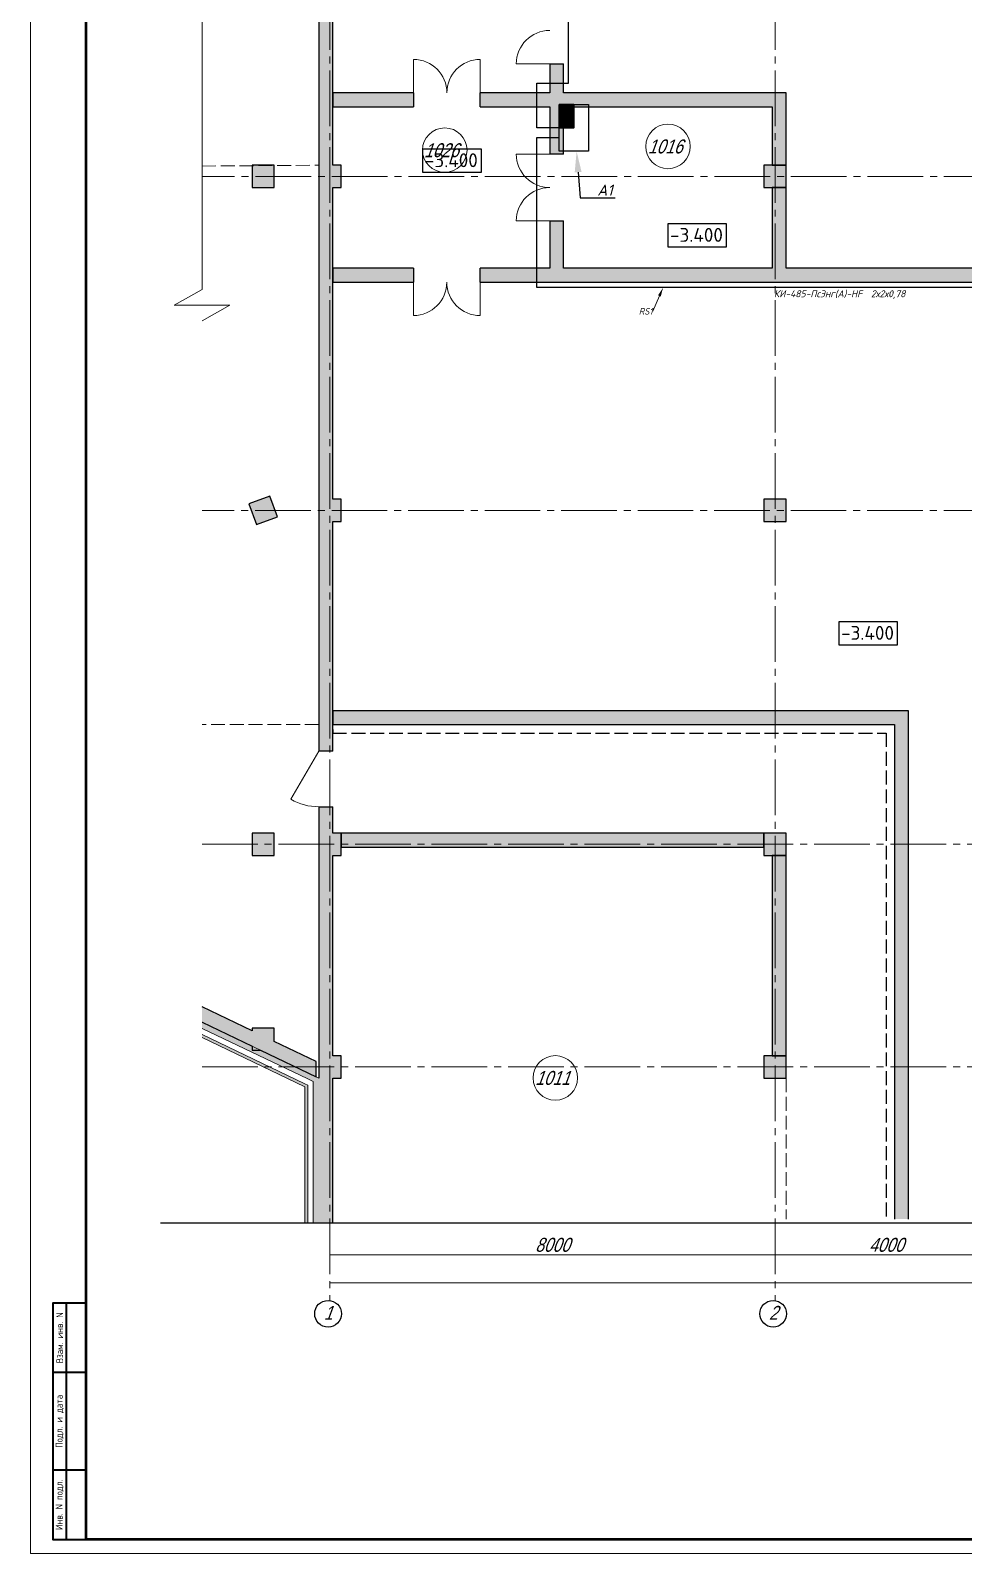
# Model space of a CAD drawing. Header units: millimetres. Extents: x 1949 to 134543, y 1145 to 48705.
# Drawn here: x 1949 to 15366, y 1145 to 23035 of the extents above; entities that cross this region are included whole.
import ezdxf
from ezdxf import colors
from ezdxf.entities.mleader import LeaderData, LeaderLine
from ezdxf.math import Vec2, Vec3

# ---------------------------------------------------------------- set-up
doc = ezdxf.new("R2010")
doc.units = ezdxf.units.MM
for name, pattern in [('CONTINUA', [0]), ('LTYPE_2', [270, 200, -70]), ('LTYPE_5', [1100, 800, -100, 100, -100]), ('штриховая', [0.75, 0.5, -0.25])]:
    doc.linetypes.add(name, pattern=pattern)
for name, color, linetype, lineweight in [('.', 7, 'Continuous', 50), ('4.4.4._Сэндвич', 252, 'Continuous', 53), ('Оси', 30, 'LTYPE_5', 9)]:
    doc.layers.add(name, color=color, linetype=linetype, lineweight=lineweight)
for name, color, linetype, lineweight, true_color in [('STANDARD', 18, 'Continuous', 25, 0x000000), ('Общий01', 18, 'Continuous', 13, 0x000000), ('Стена', 18, 'Continuous', 50, 0x000000), ('Текст_1_10', 18, 'Continuous', 25, 0x000000)]:
    doc.layers.add(name, color=color, linetype=linetype, lineweight=lineweight, true_color=true_color)
doc.layers.add('АГПТ', color=7, linetype='Continuous')
doc.styles.add('ARIAL', font='arial.ttf')
doc.styles.add('ARIALUNICODEMS', font='ARIALUNI.ttf')
doc.styles.add('GOST-2.304_Type-B_italic', font='GOST_Common Italic.ttf')
doc.styles.add('ISOCPEUR', font='isocpeur.ttf')
doc.styles.get("Standard").update_dxf_attribs({"font": 'arial.ttf'})
doc.styles.add('АР', font='isocpeui.ttf')
doc.styles.add('СПДС', font='isocpeur.ttf', dxfattribs={"width": 0.9})

# ---------------------------------------------------------------- blocks, each defined once
blk = doc.blocks.new('*U220')
at = {"lineweight": 0}
blk.add_lwpolyline([(-1184, -5), (5, -5), (5, 836), (-1184, 836)], close=True, dxfattribs=at)
at = {"color": 0, "linetype": 'Continuous', "lineweight": 50}
blk.add_lwpolyline([(-1164, 831), (0, 831), (0, 0), (-1164, 0)], close=True, dxfattribs=at)
at = {"lineweight": 35}
for points in [[(-1164, 85), (-1176, 85), (-1176, 0), (-1164, 0)], [(-1171, 0), (-1171, 85)], [(-1164, 60), (-1176, 60)], [(-1164, 25), (-1176, 25)]]:
    blk.add_lwpolyline(points, dxfattribs=at)
at = {"lineweight": -2, "char_height": 2.5, "attachment_point": 5, "rotation": 90, "style": 'СПДС'}
for s, insert, width in [('Взам. инв. N', (-1173.5, 72.5), 24.9913), ('Подл. и дата', (-1173.5, 42.5), 34.9913), ('Инв. N подл.', (-1173.5, 12.5), 24.9913)]:
    blk.add_mtext(s, dxfattribs=dict(at, insert=insert, width=width))

msp = doc.modelspace()

# ---------------------------------------------------------------- hatches: boundary and pattern name
at = {"layer": '.', "lineweight": 30}
h = msp.add_hatch(dxfattribs=at)
h.set_pattern_fill('ANGLE', color=1)
h.set_pattern_definition([(0, (673640.0106, -496803.7656), (0, 6.985), [5.08, -1.905]), (90, (673640.0106, -496803.7656), (-6.985, 4e-16), [5.08, -1.905])])
h.paths.add_polyline_path([(9550, 21635), (9761, 21635), (9761, 21972), (9550, 21972)])
at = {"layer": '.'}
h = msp.add_hatch(color=252, dxfattribs=at)
h.dxf.hatch_style = 1
h.paths.add_polyline_path([(14575, 13258), (14255, 13258), (12655, 13258), (12655, 13058), (14375, 13058), (14375, 11338), (14575, 11338)])
h.paths.add_polyline_path([(14575, 11338), (14375, 11338), (14375, 8138), (14575, 8138)])
h.paths.add_polyline_path([(14575, 8138), (14375, 8138), (14375, 5952), (14575, 5952)])
h = msp.add_hatch(color=252, dxfattribs=at)
h.dxf.hatch_style = 1
h.paths.add_polyline_path([(5895, 5898), (5935, 5898), (5935, 7877), (5895, 7897), (4416, 8604), (4416, 8560), (5895, 7852)])
h = msp.add_hatch(color=252, dxfattribs=at)
h.dxf.hatch_style = 1
h.paths.add_polyline_path([(6015, 5898), (6255, 5898), (6255, 8138), (6095, 8138), (6095, 7978), (6055, 7997), (6055, 7997), (5760, 8138), (5575, 8138), (5935, 7966), (6015, 7928)])
h.paths.add_polyline_path([(6295, 7978), (6415, 7978), (6415, 8138), (6255, 8138), (6255, 5898), (6295, 5898)])
at = {"layer": 'Стена', "linetype": 'Continuous', "lineweight": 5}
for points in [[(6095, 21098), (6295, 21098), (6295, 23978), (6095, 23978)], [(12815, 22138), (9615, 22138), (9615, 21938), (12815, 21938)], [(12615, 21938), (12615, 21098), (12815, 21098), (12815, 21938)], [(5135, 20778), (5455, 20778), (5455, 21098), (5135, 21098)], [(6095, 20778), (6415, 20778), (6415, 21098), (6095, 21098)], [(12495, 20778), (12815, 20778), (12815, 21098), (12495, 21098)], [(6295, 16298), (6295, 20778), (6095, 20778), (6095, 16298)], [(12815, 19618), (12815, 20778), (12615, 20778), (12615, 19618)], [(5390, 16343), (5090, 16234), (5199, 15933), (5500, 16043)], [(6095, 15978), (6415, 15978), (6415, 16298), (6095, 16298)], [(12495, 15978), (12815, 15978), (12815, 16298), (12495, 16298)], [(14375, 13258), (6295, 13258), (6295, 13058), (14375, 13058)], [(5135, 11178), (5455, 11178), (5455, 11498), (5135, 11498)], [(6095, 11178), (6415, 11178), (6415, 11498), (6095, 11498)], [(12495, 11498), (6415, 11498), (6415, 11298), (12495, 11298)], [(12495, 11178), (12815, 11178), (12815, 11498), (12495, 11498)], [(6295, 11178), (6095, 11178), (6095, 8298), (6295, 8298)], [(12615, 11178), (12615, 8298), (12815, 8298), (12815, 11178)], [(6015, 8017), (4416, 8782), (4416, 8693), (6015, 7928)], [(5895, 7897), (4416, 8604), (4416, 8560), (5895, 7852)], [(5135, 8378), (5455, 8378), (5455, 8698), (5135, 8698)], [(6095, 7978), (6415, 7978), (6415, 8298), (6095, 8298)], [(12495, 7978), (12815, 7978), (12815, 8298), (12495, 8298)]]:
    msp.add_hatch(color=252, dxfattribs=at).paths.add_polyline_path(points)
h = msp.add_hatch(color=252, dxfattribs=at)
h.paths.add_polyline_path([(9615, 21258), (9615, 22555), (9415, 22555), (9415, 21258)])
h.paths.add_polyline_path([(9415, 23515), (9615, 23515), (9615, 23978), (9415, 23978)])
h.paths.add_polyline_path([(9615, 19618), (9615, 20298), (9415, 20298), (9415, 19618)])
h = msp.add_hatch(color=252, dxfattribs=at)
h.paths.add_polyline_path([(6295, 21938), (7456, 21938), (7456, 22138), (6295, 22138)])
h.paths.add_polyline_path([(8416, 22138), (8416, 21938), (9415, 21938), (9415, 22138)])
h = msp.add_hatch(color=252, dxfattribs=at)
h.paths.add_polyline_path([(8415, 19418), (18415, 19418), (18415, 19618), (8415, 19618)])
h.paths.add_polyline_path([(7455, 19418), (7455, 19618), (6295, 19618), (6295, 19418)])
h = msp.add_hatch(color=252, dxfattribs=at)
h.paths.add_polyline_path([(6295, 12678), (6295, 15978), (6095, 15978), (6095, 12678)])
h.paths.add_polyline_path([(6295, 11878), (6095, 11878), (6095, 11498), (6295, 11498)])
h = msp.add_hatch(color=252, dxfattribs=at)
h.paths.add_polyline_path([(5455, 8378), (5258, 8378), (6055, 7997), (6055, 8219), (5455, 8506)])
h.paths.add_polyline_path([(4416, 8782), (5135, 8438), (5135, 8659), (4416, 9003)])

# ---------------------------------------------------------------- linework, layer by layer
at = {"layer": 'STANDARD', "color": 252, "linetype": 'Continuous', "lineweight": 5}
for p, q in [((4416, 32359), (4416, 19311)), ((4416, 19311), (4016, 19087)), ((4016, 19087), (4816, 19087)), ((4416, 18863), (4816, 19087))]:
    msp.add_line(p, q, dxfattribs=at)
at = {"layer": 'STANDARD', "color": 252, "linetype": 'LTYPE_2', "lineweight": 5}
for p, q in [((4416, 21087), (6095, 21098)), ((6095, 13058), (4416, 13058)), ((12815, 7978), (12815, 5952))]:
    msp.add_line(p, q, dxfattribs=at)
at = {"layer": 'АГПТ', "color": 6, "elevation": 949}
msp.add_lwpolyline([(9550, 21635), (9231, 21635), (9231, 22277), (9685, 22277), (9685, 24201), (9670, 24230)], dxfattribs=at)
at = {"layer": 'АГПТ', "color": 1, "elevation": 949}
msp.add_lwpolyline([(9973, 21972), (9973, 21298), (9550, 21298), (9550, 21972)], close=True, dxfattribs=at)
at = {"layer": 'АГПТ', "color": 1, "lineweight": 30, "elevation": 949}
msp.add_lwpolyline([(9550, 21972), (9761, 21972), (9761, 21635), (9550, 21635)], close=True, dxfattribs=at)
at = {"layer": 'АГПТ', "color": 6}
msp.add_lwpolyline([(39603, 10058), (39603, 9776), (34659, 9776), (34659, 19335), (27779, 19335), (27779, 17448), (18219, 17448), (18219, 19339), (9231, 19339), (9231, 21495), (9550, 21495)], dxfattribs=at)
at = {"layer": 'АГПТ', "color": 252}
msp.add_lwpolyline([(3817, 5898), (21792, 5898), (22095, 6565), (22095, 5267), (22354, 5898), (43839, 5898)], dxfattribs=at)
at = {"layer": 'Общий01', "color": 252, "linetype": 'LTYPE_5', "lineweight": 5}
for p, q in [((6255, 32359), (6255, 4781)), ((12655, 32359), (12655, 4781)), ((42284, 20938), (4416, 20938)), ((42280, 16138), (4416, 16138)), ((4416, 11338), (42270, 11338)), ((4416, 8138), (42284, 8138))]:
    msp.add_line(p, q, dxfattribs=at)
at = {"layer": 'Общий01', "color": 252, "linetype": 'Continuous', "lineweight": 5}
for p, q in [((6255, 5438), (39855, 5438)), ((6255, 5038), (39855, 5038))]:
    msp.add_line(p, q, dxfattribs=at)
at = {"layer": 'Общий01', "color": 252, "linetype": 'Continuous', "lineweight": 25}
for centre in [(6228, 4591), (12628, 4591)]:
    msp.add_circle(centre, 192, dxfattribs=at)
at = {"layer": 'Оси', "color": 252, "linetype": 'Continuous', "lineweight": 25}
for p, q in [((8434, 21330), (7587, 21330)), ((7587, 21330), (7587, 20997)), ((8434, 20997), (8434, 21330)), ((7587, 20997), (8434, 20997)), ((11958, 20257), (11112, 20257)), ((11112, 20257), (11112, 19924)), ((11958, 19924), (11958, 20257)), ((11112, 19924), (11958, 19924)), ((14418, 14537), (13572, 14537)), ((13572, 14537), (13572, 14204)), ((14418, 14204), (14418, 14537)), ((13572, 14204), (14418, 14204))]:
    msp.add_line(p, q, dxfattribs=at)
at = {"layer": 'Стена', "color": 252, "linetype": 'Continuous', "lineweight": 25}
for p, q in [((6095, 23978), (6095, 21098)), ((6295, 21098), (6295, 23978)), ((9415, 22555), (9615, 22555)), ((9415, 22555), (9415, 22138)), ((9615, 22138), (9615, 22555)), ((7456, 22138), (6295, 22138)), ((6295, 22138), (6295, 21938)), ((7456, 22138), (7456, 21938)), ((8416, 21938), (8416, 22138)), ((9415, 22138), (8416, 22138)), ((12815, 22138), (9615, 22138)), ((12815, 21938), (12815, 22138)), ((6295, 21938), (7456, 21938)), ((8416, 21938), (9415, 21938)), ((9415, 21938), (9415, 21258)), ((9615, 21938), (12615, 21938)), ((9615, 21258), (9615, 21938)), ((12615, 21938), (12615, 21098)), ((12815, 21098), (12815, 21938)), ((9615, 21258), (9415, 21258)), ((5455, 21098), (5135, 21098)), ((5135, 21098), (5135, 20778)), ((5455, 20778), (5455, 21098)), ((6095, 21098), (6095, 20778)), ((6415, 21098), (6295, 21098)), ((6415, 20778), (6415, 21098)), ((12815, 21098), (12495, 21098)), ((12495, 21098), (12495, 20778)), ((12615, 21098), (12815, 21098)), ((12815, 20778), (12815, 21098)), ((5135, 20778), (5455, 20778)), ((6095, 20778), (6095, 16298)), ((6295, 20778), (6415, 20778)), ((6295, 16298), (6295, 20778)), ((12495, 20778), (12815, 20778)), ((12815, 20778), (12615, 20778)), ((12615, 20778), (12615, 19618)), ((12815, 19618), (12815, 20778)), ((9415, 20298), (9615, 20298)), ((9415, 20298), (9415, 19618)), ((9615, 19618), (9615, 20298)), ((7455, 19618), (6295, 19618)), ((6295, 19618), (6295, 19418)), ((7455, 19618), (7455, 19418)), ((8415, 19418), (8415, 19618)), ((9415, 19618), (8415, 19618)), ((12615, 19618), (9615, 19618)), ((18415, 19618), (12815, 19618)), ((6295, 19418), (7455, 19418)), ((8415, 19418), (18415, 19418)), ((5390, 16343), (5090, 16234)), ((5090, 16234), (5199, 15933)), ((5500, 16043), (5390, 16343)), ((6095, 16298), (6095, 15978)), ((6415, 16298), (6295, 16298)), ((6415, 15978), (6415, 16298)), ((12815, 16298), (12495, 16298)), ((12495, 16298), (12495, 15978)), ((12815, 15978), (12815, 16298)), ((5199, 15933), (5500, 16043)), ((6095, 15978), (6095, 12678)), ((6295, 13258), (6295, 15978)), ((6295, 15978), (6415, 15978)), ((12495, 15978), (12815, 15978)), ((9615, 13258), (6295, 13258)), ((6295, 13258), (6295, 13058)), ((6295, 12938), (6295, 13258)), ((9711, 13258), (9615, 13258)), ((14575, 13258), (9711, 13258)), ((14575, 5952), (14575, 13258)), ((6295, 13058), (14375, 13058)), ((6295, 12678), (6295, 12938)), ((14375, 13058), (14375, 5952)), ((6295, 12678), (6095, 12678)), ((6095, 11878), (6295, 11878)), ((6095, 11878), (6095, 11498)), ((6295, 11498), (6295, 11878)), ((5455, 11498), (5135, 11498)), ((5135, 11498), (5135, 11178)), ((5455, 11178), (5455, 11498)), ((6095, 11498), (6095, 11178)), ((6415, 11498), (6295, 11498)), ((12495, 11498), (6415, 11498)), ((6415, 11498), (6415, 11298)), ((6415, 11178), (6415, 11498)), ((12495, 11298), (12495, 11498)), ((12815, 11498), (12495, 11498)), ((12495, 11498), (12495, 11178)), ((12815, 11178), (12815, 11498)), ((5135, 11178), (5455, 11178)), ((6095, 11178), (6095, 8298)), ((6295, 8298), (6295, 11178)), ((6295, 11178), (6415, 11178)), ((6415, 11298), (12495, 11298)), ((12495, 11178), (12815, 11178)), ((12615, 11178), (12615, 8298)), ((12815, 11178), (12615, 11178)), ((12815, 8298), (12815, 11178)), ((5135, 8659), (4416, 9003)), ((4416, 8782), (5135, 8438)), ((5455, 8698), (5135, 8698)), ((5135, 8698), (5135, 8659)), ((5455, 8506), (5455, 8698)), ((5135, 8438), (5135, 8378)), ((5135, 8378), (5258, 8378)), ((5258, 8378), (6055, 7997)), ((6055, 8219), (5455, 8506)), ((6055, 7997), (6055, 8219)), ((6095, 8298), (6095, 7978)), ((6415, 8298), (6295, 8298)), ((6415, 7978), (6415, 8298)), ((12815, 8298), (12495, 8298)), ((12495, 8298), (12495, 7978)), ((12615, 8298), (12815, 8298)), ((12815, 7978), (12815, 8298)), ((6295, 5898), (6295, 7978)), ((6295, 7978), (6415, 7978)), ((12495, 7978), (12815, 7978))]:
    msp.add_line(p, q, dxfattribs=at)
at = {"layer": 'Стена', "color": 252, "linetype": 'Continuous', "lineweight": 5}
for p, q in [((7456, 22138), (7456, 22618)), ((8416, 22138), (8416, 22618)), ((9415, 22555), (8935, 22555)), ((9415, 21258), (8935, 21258)), ((9415, 20298), (8935, 20298)), ((7455, 19418), (7455, 18938)), ((8415, 19418), (8415, 18938)), ((6095, 12678), (5695, 11986))]:
    msp.add_line(p, q, dxfattribs=at)
at = {"layer": 'Стена', "color": 252, "linetype": 'LTYPE_2', "lineweight": 25}
for p, q in [((14255, 13258), (6295, 13258)), ((6295, 13258), (6295, 12938)), ((14575, 13258), (14255, 13258)), ((14575, 5952), (14575, 13258)), ((6295, 12938), (14255, 12938)), ((14255, 12938), (14255, 5952))]:
    msp.add_line(p, q, dxfattribs=at)
at = {"layer": 'Стена', "color": 252, "linetype": 'Continuous', "lineweight": 13}
for p, q in [((6015, 8017), (4416, 8782)), ((5935, 7966), (4416, 8693)), ((5895, 7897), (4416, 8604)), ((4416, 8604), (5895, 7897)), ((4416, 8560), (5895, 7852)), ((5935, 7877), (5895, 7897)), ((5895, 7897), (5935, 7877)), ((6015, 7928), (5935, 7966)), ((6095, 7978), (6015, 8017)), ((6015, 5898), (6015, 7928)), ((5895, 7852), (5895, 5898)), ((5935, 5898), (5935, 7877)), ((5935, 7877), (5935, 5898))]:
    msp.add_line(p, q, dxfattribs=at)
at = {"layer": 'Стена', "color": 252, "linetype": 'Continuous', "lineweight": 5}
for centre, radius, start, end in [((9415, 22555), 480, 90, 180), ((7456, 22138), 480, 0, 90), ((8416, 22138), 480, 90, 180), ((9415, 21258), 480, 180, 270), ((9415, 20298), 480, 90, 180), ((7455, 19418), 480, 270, 0), ((8415, 19418), 480, 180, 270), ((6095, 12678), 800, 240, 270)]:
    msp.add_arc(centre, radius, start, end, dxfattribs=at)
at = {"layer": 'Текст_1_10', "color": 252, "linetype": 'Continuous', "lineweight": 5}
for centre in [(11115, 21368), (7906, 21315), (9496, 7981)]:
    msp.add_circle(centre, 320, dxfattribs=at)

# ---------------------------------------------------------------- block references
at = {"xscale": 40, "yscale": 40, "zscale": 40}
msp.add_blockref('*U220', (49309, 1345), dxfattribs=at)

# ---------------------------------------------------------------- texts
at = {"layer": 'АГПТ', "color": 1, "linetype": 'штриховая', "lineweight": 30, "insert": (12639, 19301), "char_height": 100, "width": 2660.54, "attachment_point": 1, "style": 'GOST-2.304_Type-B_italic'}
msp.add_mtext('{\\fISOCPEUR|b0|i1|c204|p34;\\C0;КИ-485-ПсЭнг(А)-HF  2х2х0,78}', dxfattribs=at)
at = {"layer": 'Общий01', "color": 252, "linetype": 'Continuous', "lineweight": 5, "style": 'ARIAL', "oblique": 20, "width": 0.8}
for s, p in [('8000', (9205, 5482)), ('4000', (14005, 5482))]:
    msp.add_text(s, height=200, dxfattribs=at).set_placement(p)
at = {"layer": 'Общий01', "color": 252, "linetype": 'Continuous', "lineweight": 25, "style": 'ARIALUNICODEMS', "oblique": 20, "width": 0.8}
for s, p in [('1', (6166, 4504)), ('2', (12566, 4504))]:
    msp.add_text(s, height=200, dxfattribs=at).set_placement(p)
at = {"layer": 'Оси', "color": 252, "linetype": 'Continuous', "lineweight": 25, "style": 'ISOCPEUR'}
for p in [(7621, 21070), (11145, 19997), (13605, 14277)]:
    msp.add_text('-3.400', height=200, rotation=360, dxfattribs=at).set_placement(p)
at = {"layer": 'Текст_1_10', "color": 252, "linetype": 'Continuous', "lineweight": 5, "style": 'ARIALUNICODEMS', "oblique": 20, "width": 0.8}
for s, p in [('1016', (10826, 21268)), ('1026', (7607, 21214)), ('1011', (9206, 7881))]:
    msp.add_text(s, height=200, dxfattribs=at).set_placement(p)

# ---------------------------------------------------------------- leaders
at = {"layer": '4.4.4._Сэндвич', "color": 0, "lineweight": 15}
ml = msp.add_multileader_mtext('Standard', dxfattribs=at)
ml.set_content('А1', style='АР')
ml.set_leader_properties()
ml.build(insert=Vec2(0, 0))
ml.multileader.update_dxf_attribs({"text_left_attachment_type": 6, "arrow_head_size": 300, "scale": 75})
ctx = ml.context
ctx.base_point, ctx.scale, ctx.char_height, ctx.arrow_head_size, ctx.landing_gap_size, ctx.plane_origin = Vec3(9949, 20629, 949), 75, 160, 300, 150, Vec3(9761, 21635, 949)
ctx.left_attachment = 6
notes = []
notes.append((ctx, [(1, (1, 1, 0), (9851, 20629, 949), (1, 0), 98.3, [(0, [(9802, 21298, 949)], 0, [])])]))
ctx.mtext.insert, ctx.mtext.flow_direction = Vec3(10099, 20821, 949), 5
at = {"layer": 'АГПТ', "color": 0, "linetype": 'Continuous', "lineweight": 15}
ml = msp.add_multileader_mtext('Standard', dxfattribs=at)
ml.set_content('{\\fISOCPEUR|b0|i1|c204|p34;RS1}')
ml.set_leader_properties(color=256, linetype='CONTINUA', lineweight=15)
ml.build(insert=Vec2(0, 0))
ml.multileader.update_dxf_attribs({"dogleg_length": 0.36, "arrow_head_size": 131})
ctx = ml.context
ctx.base_point, ctx.char_height, ctx.arrow_head_size, ctx.landing_gap_size, ctx.plane_origin = Vec3(10687, 18999), 94.5, 131, 0.0473, Vec3(13469, 16566)
ctx.text_align_type = 2
notes.append((ctx, [(0, (1, 1, 0), (10896, 18999), (-1, 0), 0.252, [(0, [(11045, 19339)], 0, [])])]))
ctx.mtext.insert, ctx.mtext.width, ctx.mtext.alignment, ctx.mtext.flow_direction = Vec3(10896, 19046), 1581.09, 3, 5
for ctx, leaders in notes:
    for number, flags, end, landing, length, lines in leaders:
        leader = LeaderData()
        leader.index, (leader.has_last_leader_line, leader.has_dogleg_vector, leader.attachment_direction) = number, flags
        leader.last_leader_point, leader.dogleg_vector, leader.dogleg_length = Vec3(end), Vec3(landing), length
        for number, points, colour, breaks in lines:
            line = LeaderLine()
            line.index, line.vertices, line.color, line.breaks = number, Vec3.list(points), colors.encode_raw_color(colour), breaks
            leader.lines.append(line)
        ctx.leaders.append(leader)

doc.saveas('drawing.dxf')
